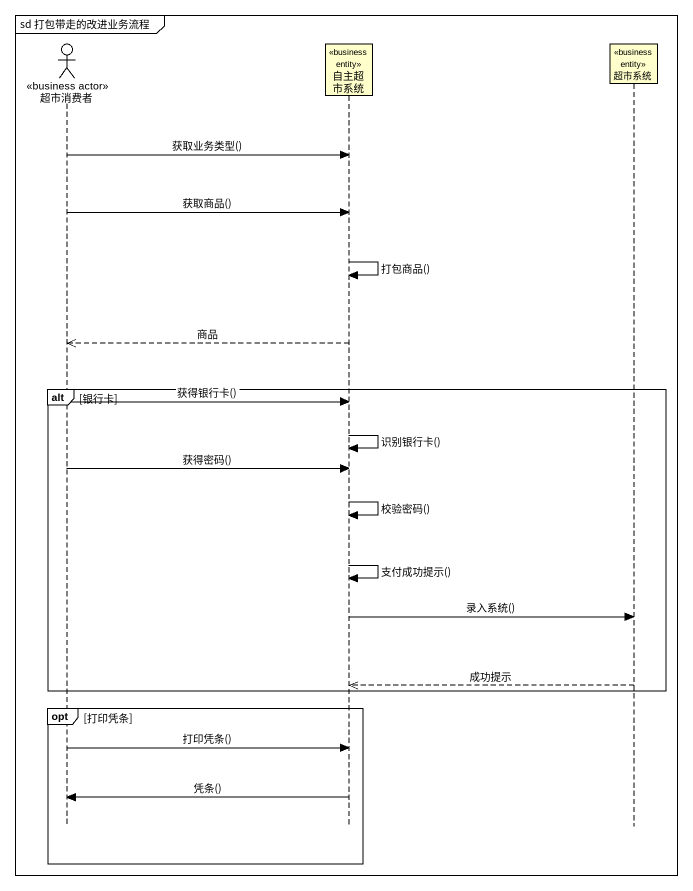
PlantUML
@startuml
mainframe sd 打包带走的改进业务流程
hide footbox
actor 超市消费者 <<business actor>>
participant 自主超市系统 <<business entity>>
participant 超市系统 <<business entity>>

超市消费者 -> 自主超市系统 : 获取业务类型()
超市消费者 -> 自主超市系统 : 获取商品()
自主超市系统 -> 自主超市系统 : 打包商品()
自主超市系统 -->> 超市消费者 : 商品
alt 银行卡
  超市消费者 -> 自主超市系统 : 获得银行卡()
  自主超市系统 -> 自主超市系统 : 识别银行卡()
  超市消费者 -> 自主超市系统 : 获得密码()
  自主超市系统 -> 自主超市系统 : 校验密码()
  自主超市系统 -> 自主超市系统 : 支付成功提示()
  自主超市系统 -> 超市系统 : 录入系统()
  超市系统 -->> 自主超市系统 : 成功提示
end
opt 打印凭条
  超市消费者 -> 自主超市系统 : 打印凭条()
  自主超市系统 -> 超市消费者 : 凭条()
end
@enduml
